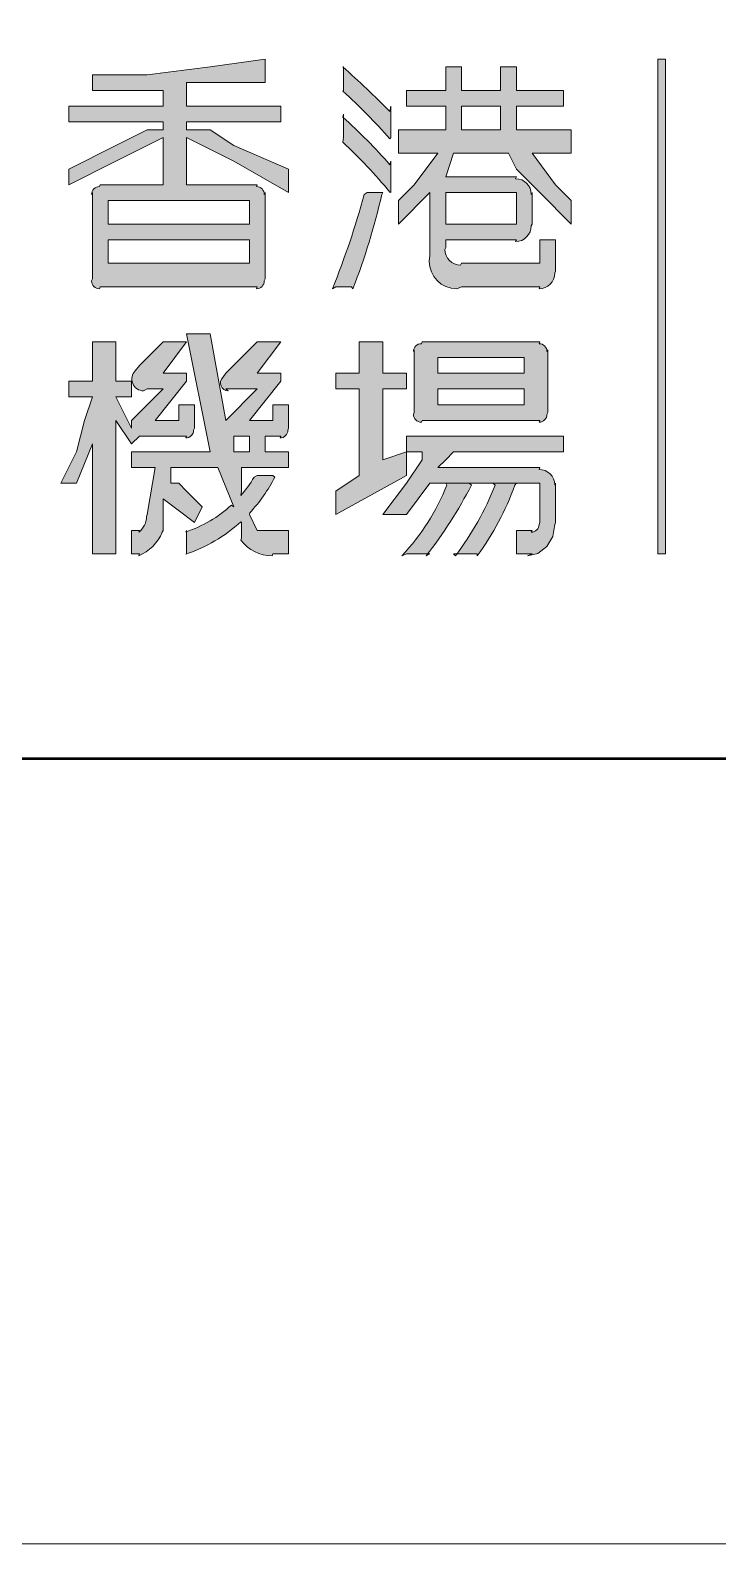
# Model space of a CAD drawing. Header units: inches. Extents: x 241.812 to 242.232, y 83.676 to 83.973.
# Drawn here: x 241.99381 to 242.00256, y 83.6761 to 83.69537 of the extents above; entities that cross this region are included whole.
import ezdxf

# ---------------------------------------------------------------- set-up
doc = ezdxf.new("R2010")
doc.units = ezdxf.units.IN
doc.header["$MEASUREMENT"] = 0
doc.linetypes.add('DGN2', pattern=[0.00224624150771958, 0.00112312075385979, -0.00112312075385979])
doc.layers.get('0').update_dxf_attribs({"lineweight": 0})
doc.layers.add('Level 63', color=7, linetype='Continuous', lineweight=0)

# ---------------------------------------------------------------- blocks, each defined once
blk = doc.blocks.new('AnonymusCell_8')
at = {"layer": 'Level 63', "linetype": 'Continuous', "lineweight": 0}
h = blk.add_hatch(color=7, dxfattribs=at)
edge = h.paths.add_edge_path()
edge.add_line((0.0001000000000033197, 0.001200000000011414), (-0.0004000000000132786, 0.001200000000011414))
edge.add_line((-0.0004000000000132786, 0.001200000000011414), (-0.0004000000000132786, 0.001500000000007162))
edge.add_line((-0.0004000000000132786, 0.001500000000007162), (-0.0006000000000199179, 0.001500000000007162))
edge.add_line((-0.0006000000000199179, 0.001500000000007162), (-0.0006000000000199179, 0.001200000000011414))
edge.add_line((-0.0006000000000199179, 0.001200000000011414), (-0.001100000000008095, 0.001200000000011414))
edge.add_line((-0.001100000000008095, 0.001200000000011414), (-0.001100000000008095, 0.001000000000004775))
edge.add_line((-0.001100000000008095, 0.001000000000004775), (-0.0006000000000199179, 0.001000000000004775))
edge.add_line((-0.0006000000000199179, 0.001000000000004775), (-0.0006000000000199179, 0.0007000000000090267))
edge.add_line((-0.0006000000000199179, 0.0007000000000090267), (-0.001200000000011414, 0.0007000000000090267))
edge.add_line((-0.001200000000011414, 0.0007000000000090267), (-0.001200000000011414, 0.0004000000000132786))
edge.add_line((-0.001200000000011414, 0.0004000000000132786), (-0.0006999999999948159, 0.0004000000000132786))
edge.add_line((-0.0006999999999948159, 0.0004000000000132786), (-0.001000000000004775, 0))
edge.add_line((-0.001000000000004775, 0), (-0.001200000000011414, -0.0001999999999924285))
edge.add_line((-0.001200000000011414, -0.0001999999999924285), (-0.001200000000011414, -0.0004999999999881766))
edge.add_line((-0.001200000000011414, -0.0004999999999881766), (-0.0007999999999981355, -9.99999999891088e-05))
edge.add_line((-0.0007999999999981355, -9.99999999891088e-05), (-0.0007999999999981355, -0.0008999999999872443))
edge.add_line((-0.0007999999999981355, -0.0008999999999872443), (-0.0008100617781394703, -0.0009736400894695407))
edge.add_arc((-0.0004600617781420624, -0.0009736400894695407), 0.0003499999999974079, 180, 270)
edge.add_line((-0.0004600617781420624, -0.001323640089466949), (-0.0004000000000132786, -0.001299999999986312))
edge.add_line((-0.0004000000000132786, -0.001299999999986312), (0.0005999999999914962, -0.001299999999986312))
edge.add_line((0.0005999999999914962, -0.001299999999986312), (0.0005899382218785831, -0.00132364008948116))
edge.add_arc((0.0005899382218785831, -0.00112364008947452), 0.0002000000000066393, 270, 360)
edge.add_line((0.0007899382218852224, -0.00112364008947452), (0.0007999999999981355, -0.001099999999993884))
edge.add_line((0.0007999999999981355, -0.001099999999993884), (0.0007999999999981355, -0.0006999999999948159))
edge.add_line((0.0007999999999981355, -0.0006999999999948159), (0.0005999999999914962, -0.0006999999999948159))
edge.add_line((0.0005999999999914962, -0.0006999999999948159), (0.0005999999999914962, -0.000999999999990564))
edge.add_line((0.0005999999999914962, -0.000999999999990564), (-0.0004000000000132786, -0.000999999999990564))
edge.add_line((-0.0004000000000132786, -0.000999999999990564), (-0.0004100617781261917, -0.001023640089485411))
edge.add_arc((-0.0004100617781261917, -0.0008236400894787721), 0.0002000000000066393, 180, 270, ccw=False)
edge.add_line((-0.000610061778132831, -0.0008236400894787721), (-0.0006000000000199179, -0.0007999999999981355))
edge.add_line((-0.0006000000000199179, -0.0007999999999981355), (-0.0006000000000199179, -0.0006999999999948159))
edge.add_line((-0.0006000000000199179, -0.0006999999999948159), (0.0002999999999815373, -0.0006999999999948159))
edge.add_line((0.0002999999999815373, -0.0006999999999948159), (0.0002899407479901583, -0.000723641370981909))
edge.add_arc((0.0002899407479901583, -0.0005236413709752696), 0.0002000000000066393, 270, 360)
edge.add_line((0.0004899407479967977, -0.0005236413709752696), (0.0004999999999881766, -0.0004999999999881766))
edge.add_line((0.0004999999999881766, -0.0004999999999881766), (0.0004999999999881766, -9.99999999891088e-05))
edge.add_line((0.0004999999999881766, -9.99999999891088e-05), (0.0004899382218752635, -0.0001236400894697454))
edge.add_arc((0.0002899382218686242, -0.0001236400894697454), 0.0002000000000066393, 0, 90)
edge.add_line((0.0002899382218686242, 7.635991053689395e-05), (0.0002999999999815373, 0.0001000000000033197))
edge.add_line((0.0002999999999815373, 0.0001000000000033197), (-0.0006000000000199179, 0.0001000000000033197))
edge.add_line((-0.0006000000000199179, 0.0001000000000033197), (-0.0005000000000165983, 0.0004000000000132786))
edge.add_line((-0.0005000000000165983, 0.0004000000000132786), (0.0002000000000066393, 0.0004000000000132786))
edge.add_line((0.0002000000000066393, 0.0004000000000132786), (0.0002999999999815373, 0.0002000000000066393))
edge.add_line((0.0002999999999815373, 0.0002000000000066393), (0.0005999999999914962, -9.99999999891088e-05))
edge.add_line((0.0005999999999914962, -9.99999999891088e-05), (0.001000000000004775, -0.0004999999999881766))
edge.add_line((0.001000000000004775, -0.0004999999999881766), (0.001000000000004775, -0.0001999999999924285))
edge.add_line((0.001000000000004775, -0.0001999999999924285), (0.0007999999999981355, 0))
edge.add_line((0.0007999999999981355, 0), (0.0004999999999881766, 0.0004000000000132786))
edge.add_line((0.0004999999999881766, 0.0004000000000132786), (0.001000000000004775, 0.0004000000000132786))
edge.add_line((0.001000000000004775, 0.0004000000000132786), (0.001000000000004775, 0.0007000000000090267))
edge.add_line((0.001000000000004775, 0.0007000000000090267), (0.0002999999999815373, 0.0007000000000090267))
edge.add_line((0.0002999999999815373, 0.0007000000000090267), (0.0002999999999815373, 0.001000000000004775))
edge.add_line((0.0002999999999815373, 0.001000000000004775), (0.0009000000000014552, 0.001000000000004775))
edge.add_line((0.0009000000000014552, 0.001000000000004775), (0.0009000000000014552, 0.001200000000011414))
edge.add_line((0.0009000000000014552, 0.001200000000011414), (0.0002999999999815373, 0.001200000000011414))
edge.add_line((0.0002999999999815373, 0.001200000000011414), (0.0002999999999815373, 0.001500000000007162))
edge.add_line((0.0002999999999815373, 0.001500000000007162), (0.0001000000000033197, 0.001500000000007162))
edge.add_line((0.0001000000000033197, 0.001500000000007162), (0.0001000000000033197, 0.001200000000011414))
h.paths.add_polyline_path([(-0.0004000000000132786, 0.0007000000000090267), (0.0001000000000033197, 0.0007000000000090267), (0.0001000000000033197, 0.001000000000004775), (-0.0004000000000132786, 0.001000000000004775)])
h.paths.add_polyline_path([(-0.0006000000000199179, -9.99999999891088e-05), (0.0002999999999815373, -9.99999999891088e-05), (0.0002999999999815373, -0.0004999999999881766), (-0.0006000000000199179, -0.0004999999999881766)])
at = {"layer": 'Level 63', "color": 7, "linetype": 'Continuous', "lineweight": 0}
blk.add_lwpolyline([(0.0001000000000033197, 0.001200000000011414), (-0.0004000000000132786, 0.001200000000011414), (-0.0004000000000132786, 0.001500000000007162), (-0.0006000000000199179, 0.001500000000007162), (-0.0006000000000199179, 0.001200000000011414), (-0.001100000000008095, 0.001200000000011414), (-0.001100000000008095, 0.001000000000004775), (-0.0006000000000199179, 0.001000000000004775), (-0.0006000000000199179, 0.0007000000000090267), (-0.001200000000011414, 0.0007000000000090267), (-0.001200000000011414, 0.0004000000000132786), (-0.0006999999999948159, 0.0004000000000132786), (-0.001000000000004775, 0), (-0.001200000000011414, -0.0001999999999924285), (-0.001200000000011414, -0.0004999999999881766), (-0.0007999999999981355, -9.99999999891088e-05), (-0.0007999999999981355, -0.0008999999999872443), (-0.0008100617781394703, -0.0009736400894695407, 0.414213562373095), (-0.0004600617781420624, -0.001323640089466949), (-0.0004000000000132786, -0.001299999999986312), (0.0005999999999914962, -0.001299999999986312), (0.0005899382218785831, -0.00132364008948116, 0.414213562373095), (0.0007899382218852224, -0.00112364008947452), (0.0007999999999981355, -0.001099999999993884), (0.0007999999999981355, -0.0006999999999948159), (0.0005999999999914962, -0.0006999999999948159), (0.0005999999999914962, -0.000999999999990564), (-0.0004000000000132786, -0.000999999999990564), (-0.0004100617781261917, -0.001023640089485411, -0.414213562373095), (-0.000610061778132831, -0.0008236400894787721), (-0.0006000000000199179, -0.0007999999999981355), (-0.0006000000000199179, -0.0006999999999948159), (0.0002999999999815373, -0.0006999999999948159), (0.0002899407479901583, -0.000723641370981909, 0.414213562373095), (0.0004899407479967977, -0.0005236413709752696), (0.0004999999999881766, -0.0004999999999881766), (0.0004999999999881766, -9.99999999891088e-05), (0.0004899382218752635, -0.0001236400894697454, 0.414213562373095), (0.0002899382218686242, 7.635991053689395e-05), (0.0002999999999815373, 0.0001000000000033197), (-0.0006000000000199179, 0.0001000000000033197), (-0.0005000000000165983, 0.0004000000000132786), (0.0002000000000066393, 0.0004000000000132786), (0.0002999999999815373, 0.0002000000000066393), (0.0005999999999914962, -9.99999999891088e-05), (0.001000000000004775, -0.0004999999999881766), (0.001000000000004775, -0.0001999999999924285), (0.0007999999999981355, 0), (0.0004999999999881766, 0.0004000000000132786), (0.001000000000004775, 0.0004000000000132786), (0.001000000000004775, 0.0007000000000090267), (0.0002999999999815373, 0.0007000000000090267), (0.0002999999999815373, 0.001000000000004775), (0.0009000000000014552, 0.001000000000004775), (0.0009000000000014552, 0.001200000000011414), (0.0002999999999815373, 0.001200000000011414), (0.0002999999999815373, 0.001500000000007162), (0.0001000000000033197, 0.001500000000007162)], format="xyb", close=True, dxfattribs=at)
for points in [[(-0.0004000000000132786, 0.0007000000000090267), (0.0001000000000033197, 0.0007000000000090267), (0.0001000000000033197, 0.001000000000004775), (-0.0004000000000132786, 0.001000000000004775)], [(-0.0006000000000199179, -9.99999999891088e-05), (0.0002999999999815373, -9.99999999891088e-05), (0.0002999999999815373, -0.0004999999999881766), (-0.0006000000000199179, -0.0004999999999881766)]]:
    blk.add_lwpolyline(points, close=True, dxfattribs=at)
blk = doc.blocks.new('AnonymusCell_10')
at = {"layer": 'Level 63', "linetype": 'Continuous', "lineweight": 0}
h = blk.add_hatch(color=7, dxfattribs=at)
edge = h.paths.add_edge_path()
edge.add_line((-0.0002999999999815373, 0.0006000000000057071), (-0.0009000000000014552, 0.000300000000009959))
edge.add_line((-0.0009000000000014552, 0.000300000000009959), (-0.001499999999992951, 0))
edge.add_line((-0.001499999999992951, 0), (-0.001499999999992951, 0.0002000000000066393))
edge.add_line((-0.001499999999992951, 0.0002000000000066393), (-0.0009000000000014552, 0.0005000000000023874))
edge.add_line((-0.0009000000000014552, 0.0005000000000023874), (-0.0004999999999881766, 0.0007000000000090267))
edge.add_line((-0.0004999999999881766, 0.0007000000000090267), (-0.0002999999999815373, 0.0007000000000090267))
edge.add_line((-0.0002999999999815373, 0.0007000000000090267), (-0.0002999999999815373, 0.0008000000000123464))
edge.add_line((-0.0002999999999815373, 0.0008000000000123464), (-0.001499999999992951, 0.0008000000000123464))
edge.add_line((-0.001499999999992951, 0.0008000000000123464), (-0.001499999999992951, 0.001000000000004775))
edge.add_line((-0.001499999999992951, 0.001000000000004775), (-0.0002999999999815373, 0.001000000000004775))
edge.add_line((-0.0002999999999815373, 0.001000000000004775), (-0.0002999999999815373, 0.001200000000011414))
edge.add_line((-0.0002999999999815373, 0.001200000000011414), (-0.0005999999999914962, 0.001200000000011414))
edge.add_line((-0.0005999999999914962, 0.001200000000011414), (-0.001199999999982992, 0.001200000000011414))
edge.add_line((-0.001199999999982992, 0.001200000000011414), (-0.001199999999982992, 0.001400000000003843))
edge.add_line((-0.001199999999982992, 0.001400000000003843), (-0.0009000000000014552, 0.001400000000003843))
edge.add_line((-0.0009000000000014552, 0.001400000000003843), (-0.0004999999999881766, 0.001400000000003843))
edge.add_line((-0.0004999999999881766, 0.001400000000003843), (0.000300000000009959, 0.001500000000007162))
edge.add_line((0.000300000000009959, 0.001500000000007162), (0.001000000000004775, 0.001600000000010482))
edge.add_line((0.001000000000004775, 0.001600000000010482), (0.001000000000004775, 0.001300000000000523))
edge.add_line((0.001000000000004775, 0.001300000000000523), (0.0006000000000199179, 0.001300000000000523))
edge.add_line((0.0006000000000199179, 0.001300000000000523), (0.0001000000000033197, 0.001300000000000523))
edge.add_line((0.0001000000000033197, 0.001300000000000523), (0, 0.001300000000000523))
edge.add_line((0, 0.001300000000000523), (0, 0.001000000000004775))
edge.add_line((0, 0.001000000000004775), (0.001200000000011414, 0.001000000000004775))
edge.add_line((0.001200000000011414, 0.001000000000004775), (0.001200000000011414, 0.0008000000000123464))
edge.add_line((0.001200000000011414, 0.0008000000000123464), (0, 0.0008000000000123464))
edge.add_line((0, 0.0008000000000123464), (0, 0.0007000000000090267))
edge.add_line((0, 0.0007000000000090267), (0.000300000000009959, 0.0007000000000090267))
edge.add_line((0.000300000000009959, 0.0007000000000090267), (0.0006000000000199179, 0.0005000000000023874))
edge.add_line((0.0006000000000199179, 0.0005000000000023874), (0.001300000000014734, 0.0002000000000066393))
edge.add_line((0.001300000000014734, 0.0002000000000066393), (0.001300000000014734, -9.99999999891088e-05))
edge.add_line((0.001300000000014734, -9.99999999891088e-05), (0.0006000000000199179, 0.000300000000009959))
edge.add_line((0.0006000000000199179, 0.000300000000009959), (0, 0.0006000000000057071))
edge.add_line((0, 0.0006000000000057071), (0, 0))
edge.add_line((0, 0), (0.0009000000000014552, 0))
edge.add_line((0.0009000000000014552, 0), (0.0008899382218885421, -2.364008946642571e-05))
edge.add_arc((0.0008899382218885421, -0.0001236400894697454), 0.0001000000000033197, 0, 90, ccw=False)
edge.add_line((0.0009899382218918618, -0.0001236400894697454), (0.001000000000004775, -9.99999999891088e-05))
edge.add_line((0.001000000000004775, -9.99999999891088e-05), (0.001000000000004775, -0.001199999999997203))
edge.add_line((0.001000000000004775, -0.001199999999997203), (0.0009899382218918618, -0.00122364008947784))
edge.add_arc((0.0008899382218885421, -0.00122364008947784), 0.0001000000000033197, 270, 360, ccw=False)
edge.add_line((0.0008899382218885421, -0.00132364008948116), (0.0009000000000014552, -0.001299999999986312))
edge.add_line((0.0009000000000014552, -0.001299999999986312), (-0.001099999999979673, -0.001299999999986312))
edge.add_line((-0.001099999999979673, -0.001299999999986312), (-0.001110061778121008, -0.00132364008948116))
edge.add_arc((-0.001110061778121008, -0.00122364008947784), 0.0001000000000033197, 180, 270, ccw=False)
edge.add_line((-0.001210061778124327, -0.00122364008947784), (-0.001199999999982992, -0.001199999999997203))
edge.add_line((-0.001199999999982992, -0.001199999999997203), (-0.001199999999982992, -9.99999999891088e-05))
edge.add_line((-0.001199999999982992, -9.99999999891088e-05), (-0.001210061778124327, -0.0001236400894697454))
edge.add_arc((-0.001110061778121008, -0.0001236400894697454), 0.0001000000000033197, 90, 180, ccw=False)
edge.add_line((-0.001110061778121008, -2.364008946642571e-05), (-0.001099999999979673, 0))
edge.add_line((-0.001099999999979673, 0), (-0.0002999999999815373, 0))
edge.add_line((-0.0002999999999815373, 0), (-0.0002999999999815373, 0.0006000000000057071))
h.paths.add_polyline_path([(-0.001000000000004775, -0.0001999999999924285), (0.0007999999999981355, -0.0001999999999924285), (0.0007999999999981355, -0.0004999999999881766), (-0.001000000000004775, -0.0004999999999881766)])
h.paths.add_polyline_path([(-0.001000000000004775, -0.0006999999999948159), (0.0007999999999981355, -0.0006999999999948159), (0.0007999999999981355, -0.000999999999990564), (-0.001000000000004775, -0.000999999999990564)])
at = {"layer": 'Level 63', "color": 7, "linetype": 'Continuous', "lineweight": 0}
blk.add_lwpolyline([(-0.0002999999999815373, 0.0006000000000057071), (-0.0009000000000014552, 0.000300000000009959), (-0.001499999999992951, 0), (-0.001499999999992951, 0.0002000000000066393), (-0.0009000000000014552, 0.0005000000000023874), (-0.0004999999999881766, 0.0007000000000090267), (-0.0002999999999815373, 0.0007000000000090267), (-0.0002999999999815373, 0.0008000000000123464), (-0.001499999999992951, 0.0008000000000123464), (-0.001499999999992951, 0.001000000000004775), (-0.0002999999999815373, 0.001000000000004775), (-0.0002999999999815373, 0.001200000000011414), (-0.0005999999999914962, 0.001200000000011414), (-0.001199999999982992, 0.001200000000011414), (-0.001199999999982992, 0.001400000000003843), (-0.0009000000000014552, 0.001400000000003843), (-0.0004999999999881766, 0.001400000000003843), (0.000300000000009959, 0.001500000000007162), (0.001000000000004775, 0.001600000000010482), (0.001000000000004775, 0.001300000000000523), (0.0006000000000199179, 0.001300000000000523), (0.0001000000000033197, 0.001300000000000523), (0, 0.001300000000000523), (0, 0.001000000000004775), (0.001200000000011414, 0.001000000000004775), (0.001200000000011414, 0.0008000000000123464), (0, 0.0008000000000123464), (0, 0.0007000000000090267), (0.000300000000009959, 0.0007000000000090267), (0.0006000000000199179, 0.0005000000000023874), (0.001300000000014734, 0.0002000000000066393), (0.001300000000014734, -9.99999999891088e-05), (0.0006000000000199179, 0.000300000000009959), (0, 0.0006000000000057071), (0, 0), (0.0009000000000014552, 0), (0.0008899382218885421, -2.364008946642571e-05, -0.414213562373095), (0.0009899382218918618, -0.0001236400894697454), (0.001000000000004775, -9.99999999891088e-05), (0.001000000000004775, -0.001199999999997203), (0.0009899382218918618, -0.00122364008947784, -0.414213562373095), (0.0008899382218885421, -0.00132364008948116), (0.0009000000000014552, -0.001299999999986312), (-0.001099999999979673, -0.001299999999986312), (-0.001110061778121008, -0.00132364008948116, -0.414213562373095), (-0.001210061778124327, -0.00122364008947784), (-0.001199999999982992, -0.001199999999997203), (-0.001199999999982992, -9.99999999891088e-05), (-0.001210061778124327, -0.0001236400894697454, -0.414213562373095), (-0.001110061778121008, -2.364008946642571e-05), (-0.001099999999979673, 0), (-0.0002999999999815373, 0)], format="xyb", close=True, dxfattribs=at)
for points in [[(-0.001000000000004775, -0.0001999999999924285), (0.0007999999999981355, -0.0001999999999924285), (0.0007999999999981355, -0.0004999999999881766), (-0.001000000000004775, -0.0004999999999881766)], [(-0.001000000000004775, -0.0006999999999948159), (0.0007999999999981355, -0.0006999999999948159), (0.0007999999999981355, -0.000999999999990564), (-0.001000000000004775, -0.000999999999990564)]]:
    blk.add_lwpolyline(points, close=True, dxfattribs=at)
blk = doc.blocks.new('AnonymusCell_16')
at = {"layer": 'Level 63', "linetype": 'Continuous', "lineweight": 0}
h = blk.add_hatch(color=7, dxfattribs=at)
edge = h.paths.add_edge_path()
edge.add_line((0.0009000000000014552, 0.000300000000009959), (0.0009000000000014552, 0.0006000000000057071))
edge.add_line((0.0009000000000014552, 0.0006000000000057071), (0.0006999999999948159, 0.0006000000000057071))
edge.add_line((0.0006999999999948159, 0.0006000000000057071), (0.0006999999999948159, 0.0004000000000132786))
edge.add_line((0.0006999999999948159, 0.0004000000000132786), (0.0003999999999848569, 0.0004000000000132786))
edge.add_line((0.0003999999999848569, 0.0004000000000132786), (0.0007999999999981355, 0.0009000000000014552))
edge.add_line((0.0007999999999981355, 0.0009000000000014552), (0.0007999999999981355, 0.001000000000004775))
edge.add_line((0.0007999999999981355, 0.001000000000004775), (0.0004999999999881766, 0.001000000000004775))
edge.add_line((0.0004999999999881766, 0.001000000000004775), (0.0007999999999981355, 0.001400000000003843))
edge.add_line((0.0007999999999981355, 0.001400000000003843), (0.0004999999999881766, 0.001400000000003843))
edge.add_line((0.0004999999999881766, 0.001400000000003843), (0.0001000000000033197, 0.001000000000004775))
edge.add_line((0.0001000000000033197, 0.001000000000004775), (6.064890015977653e-05, 0.0009470705886371888))
edge.add_arc((0.0001313595782903576, 0.0008763599105208186), 0.0001000000000029876, 135.0000000032938, 270.0000000032938)
edge.add_line((0.0001313595782903576, 0.000776359910517499), (0.0001000000000033197, 0.0008000000000123464))
edge.add_line((0.0001000000000033197, 0.0008000000000123464), (0.0004999999999881766, 0.0008000000000123464))
edge.add_line((0.0004999999999881766, 0.0008000000000123464), (0.0001000000000033197, 0.0004000000000132786))
edge.add_line((0.0001000000000033197, 0.0004000000000132786), (-0.0001000000000033197, 0.001500000000007162))
edge.add_line((-0.0001000000000033197, 0.001500000000007162), (-0.0004000000000132786, 0.001500000000007162))
edge.add_line((-0.0004000000000132786, 0.001500000000007162), (-0.0001000000000033197, 0))
edge.add_line((-0.0001000000000033197, 0), (-0.001100000000008095, 0))
edge.add_line((-0.001100000000008095, 0), (-0.001100000000008095, -0.0001999999999924285))
edge.add_line((-0.001100000000008095, -0.0001999999999924285), (-0.0007999999999981355, -0.0001999999999924285))
edge.add_line((-0.0007999999999981355, -0.0001999999999924285), (-0.0009000000000014552, -0.0007999999999981355))
edge.add_line((-0.0009000000000014552, -0.0007999999999981355), (-0.0009100617778585729, -0.0008236400894787721))
edge.add_arc((-0.001160061779245325, -0.0008236400894645612), 0.0002500000013857643, 306.86989721745005, 359.9999999952278, ccw=False)
edge.add_line((-0.001010061779908256, -0.001023640091688094), (-0.001000000000004775, -0.000999999999990564))
edge.add_line((-0.001000000000004775, -0.000999999999990564), (-0.001100000000008095, -0.000999999999990564))
edge.add_line((-0.001100000000008095, -0.000999999999990564), (-0.001100000000008095, -0.000999999999990564))
edge.add_line((-0.001100000000008095, -0.000999999999990564), (-0.001100000000008095, -0.001300000000000523))
edge.add_line((-0.001100000000008095, -0.001300000000000523), (-0.001100000000008095, -0.001300000000000523))
edge.add_line((-0.001100000000008095, -0.001300000000000523), (-0.001000000000004775, -0.001300000000000523))
edge.add_line((-0.001000000000004775, -0.001300000000000523), (-0.001010061765413184, -0.001323640084393674))
edge.add_arc((-0.00122006177195999, -0.0008136400953020484), 0.0005515432817258974, 292.3801361118278, 337.6198666673833)
edge.add_line((-0.0007100617726791825, -0.001023640077107757), (-0.0006999999999948159, -0.000999999999990564))
edge.add_line((-0.0006999999999948159, -0.000999999999990564), (-0.0006999999999948159, -0.0005999999999914962))
edge.add_line((-0.0006999999999948159, -0.0005999999999914962), (-0.000300000000009959, -0.0008999999999872443))
edge.add_line((-0.000300000000009959, -0.0008999999999872443), (-0.0002000000000066393, -0.0006999999999948159))
edge.add_line((-0.0002000000000066393, -0.0006999999999948159), (-0.0004000000000132786, -0.0004999999999881766))
edge.add_line((-0.0004000000000132786, -0.0004999999999881766), (-0.0005000000000165983, -0.0003999999999990678))
edge.add_line((-0.0005000000000165983, -0.0003999999999990678), (-0.0005999999999914962, -0.0003999999999990678))
edge.add_line((-0.0005999999999914962, -0.0003999999999990678), (-0.0005999999999914962, -0.0001999999999924285))
edge.add_line((-0.0005999999999914962, -0.0001999999999924285), (0, -0.0001999999999924285))
edge.add_line((0, -0.0001999999999924285), (0.0002000000000066393, -0.0006999999999948159))
edge.add_line((0.0002000000000066393, -0.0006999999999948159), (0.0001717524831974515, -0.0006781800082933387))
edge.add_arc((-0.0008961933929185761, 0.0004810088118745171), 0.001576143113784912, 287.9647083325376, 312.65397499920425, ccw=False)
edge.add_line((-0.0004100617960034469, -0.001018292087081818), (-0.0004000000000132786, -0.000999999999990564))
edge.add_line((-0.0004000000000132786, -0.000999999999990564), (-0.0004000000000132786, -0.001300000000000523))
edge.add_line((-0.0004000000000132786, -0.001300000000000523), (-0.0004100617507560855, -0.001304130323234176))
edge.add_arc((-0.00104796261044271, 0.0005761574849572071), 0.001985547719996593, 288.7398666668927, 312.3625472224482)
edge.add_line((0.0002899382295709074, -0.0008909556976988142), (0.0002999999999815373, -0.0008999999999872443))
edge.add_line((0.0002999999999815373, -0.0008999999999872443), (0.0002999999999815373, -0.001099999999993884))
edge.add_line((0.0002999999999815373, -0.001099999999993884), (0.000289938220902286, -0.001123640086959199))
edge.add_arc((0.0006899382207450344, -0.0008236400916956654), 0.0004999999970303435, 216.8698972223354, 270.0000000001132)
edge.add_line((0.0006899382207450344, -0.001323640088727984), (0.0006999999999948159, -0.001300000000000523))
edge.add_line((0.0006999999999948159, -0.001300000000000523), (0.0009000000000014552, -0.001300000000000523))
edge.add_line((0.0009000000000014552, -0.001300000000000523), (0.0009000000000014552, -0.000999999999990564))
edge.add_line((0.0009000000000014552, -0.000999999999990564), (0.0006999999999948159, -0.000999999999990564))
edge.add_line((0.0006999999999948159, -0.000999999999990564), (0.0005999999999914962, -0.000999999999990564))
edge.add_line((0.0005999999999914962, -0.000999999999990564), (0.0004999999999881766, -0.000999999999990564))
edge.add_line((0.0004999999999881766, -0.000999999999990564), (0.0003999999999848569, -0.0007999999999981355))
edge.add_line((0.0003999999999848569, -0.0007999999999981355), (0.0004070298599856415, -0.0007749149259410615))
edge.add_arc((-0.001047962610414288, 0.0005761574848861528), 0.001985547719966063, 317.1209277797097, 333.0525277797096)
edge.add_line((0.0007219990246483121, -0.0003236400249022608), (0.0006999999999948159, -0.0002999999999957481))
edge.add_line((0.0006999999999948159, -0.0002999999999957481), (0.0004999999999881766, -0.0002999999999957481))
edge.add_line((0.0004999999999881766, -0.0002999999999957481), (0.0004590804847453001, -0.0003236400752939517))
edge.add_arc((-0.0008961933929185761, 0.0004810088118745171), 0.001576143113783419, 318.81203611051023, 329.30168333273247, ccw=False)
edge.add_line((0.000289938250347177, -0.0005569308973321085), (0.0002999999999815373, -0.0004999999999881766))
edge.add_line((0.0002999999999815373, -0.0004999999999881766), (0.0002999999999815373, -0.0001999999999924285))
edge.add_line((0.0002999999999815373, -0.0001999999999924285), (0.0009000000000014552, -0.0001999999999924285))
edge.add_line((0.0009000000000014552, -0.0001999999999924285), (0.0009000000000014552, 0))
edge.add_line((0.0009000000000014552, 0), (0.0005999999999914962, 0))
edge.add_line((0.0005999999999914962, 0), (0.0005999999999914962, 0.0002000000000066393))
edge.add_line((0.0005999999999914962, 0.0002000000000066393), (0.0007999999999981355, 0.0002000000000066393))
edge.add_line((0.0007999999999981355, 0.0002000000000066393), (0.0007899407479783349, 0.0001763586290195462))
edge.add_arc((0.0007899407479783349, 0.0002763586290228659), 0.0001000000000033197, 270, 360)
edge.add_line((0.0008899407479816546, 0.0002763586290228659), (0.0009000000000014552, 0.000300000000009959))
h.paths.add_polyline_path([(0.0002000000000066393, 0.0002000000000066393), (0.0003999999999848569, 0.0002000000000066393), (0.0003999999999848569, 0), (0.0002000000000066393, 0)])
at = {"layer": 'Level 63', "color": 7, "linetype": 'Continuous', "lineweight": 0}
blk.add_lwpolyline([(0.0009000000000014552, 0.000300000000009959), (0.0009000000000014552, 0.0006000000000057071), (0.0006999999999948159, 0.0006000000000057071), (0.0006999999999948159, 0.0004000000000132786), (0.0003999999999848569, 0.0004000000000132786), (0.0007999999999981355, 0.0009000000000014552), (0.0007999999999981355, 0.001000000000004775), (0.0004999999999881766, 0.001000000000004775), (0.0007999999999981355, 0.001400000000003843), (0.0004999999999881766, 0.001400000000003843), (0.0001000000000033197, 0.001000000000004775), (6.064890015977653e-05, 0.0009470705886371888, 0.6681786379192989), (0.0001313595782903576, 0.000776359910517499), (0.0001000000000033197, 0.0008000000000123464), (0.0004999999999881766, 0.0008000000000123464), (0.0001000000000033197, 0.0004000000000132786), (-0.0001000000000033197, 0.001500000000007162), (-0.0004000000000132786, 0.001500000000007162), (-0.0001000000000033197, 0), (-0.001100000000008095, 0), (-0.001100000000008095, -0.0001999999999924285), (-0.0007999999999981355, -0.0001999999999924285), (-0.0009000000000014552, -0.0007999999999981355), (-0.0009100617778585729, -0.0008236400894787721, -0.2360679794511963), (-0.001010061779908256, -0.001023640091688094), (-0.001000000000004775, -0.000999999999990564), (-0.001100000000008095, -0.000999999999990564), (-0.001100000000008095, -0.000999999999990564), (-0.001100000000008095, -0.001300000000000523), (-0.001100000000008095, -0.001300000000000523), (-0.001000000000004775, -0.001300000000000523), (-0.001010061765413184, -0.001323640084393674, 0.2000000029926013), (-0.0007100617726791825, -0.001023640077107757), (-0.0006999999999948159, -0.000999999999990564), (-0.0006999999999948159, -0.0005999999999914962), (-0.000300000000009959, -0.0008999999999872443), (-0.0002000000000066393, -0.0006999999999948159), (-0.0004000000000132786, -0.0004999999999881766), (-0.0005000000000165983, -0.0003999999999990678), (-0.0005999999999914962, -0.0003999999999990678), (-0.0005999999999914962, -0.0001999999999924285), (0, -0.0001999999999924285), (0.0002000000000066393, -0.0006999999999948159), (0.0001717524831974515, -0.0006781800082933387, -0.1081459225812949), (-0.0004100617960034469, -0.001018292087081818), (-0.0004000000000132786, -0.000999999999990564), (-0.0004000000000132786, -0.001300000000000523), (-0.0004100617507560855, -0.001304130323234176, 0.1034399678393814), (0.0002899382295709074, -0.0008909556976988142), (0.0002999999999815373, -0.0008999999999872443), (0.0002999999999815373, -0.001099999999993884), (0.000289938220902286, -0.001123640086959199, 0.2360679794511963), (0.0006899382207450344, -0.001323640088727984), (0.0006999999999948159, -0.001300000000000523), (0.0009000000000014552, -0.001300000000000523), (0.0009000000000014552, -0.000999999999990564), (0.0006999999999948159, -0.000999999999990564), (0.0005999999999914962, -0.000999999999990564), (0.0004999999999881766, -0.000999999999990564), (0.0003999999999848569, -0.0007999999999981355), (0.0004070298599856415, -0.0007749149259410615, 0.06962690753649534), (0.0007219990246483121, -0.0003236400249022608), (0.0006999999999948159, -0.0002999999999957481), (0.0004999999999881766, -0.0002999999999957481), (0.0004590804847453001, -0.0003236400752939517, -0.04580170765088604), (0.000289938250347177, -0.0005569308973321085), (0.0002999999999815373, -0.0004999999999881766), (0.0002999999999815373, -0.0001999999999924285), (0.0009000000000014552, -0.0001999999999924285), (0.0009000000000014552, 0), (0.0005999999999914962, 0), (0.0005999999999914962, 0.0002000000000066393), (0.0007999999999981355, 0.0002000000000066393), (0.0007899407479783349, 0.0001763586290195462, 0.414213562373095), (0.0008899407479816546, 0.0002763586290228659)], format="xyb", close=True, dxfattribs=at)
blk.add_lwpolyline([(0.0002000000000066393, 0.0002000000000066393), (0.0003999999999848569, 0.0002000000000066393), (0.0003999999999848569, 0), (0.0002000000000066393, 0)], close=True, dxfattribs=at)
blk = doc.blocks.new('AnonymusCell_18')
at = {"layer": 'Level 63', "linetype": 'Continuous', "lineweight": 0}
h = blk.add_hatch(color=7, dxfattribs=at)
edge = h.paths.add_edge_path()
edge.add_arc((0.0006899382218819028, -0.0002236400894872759), 0.0001000000000033197, 270, 360)
edge.add_line((0.0007899382218852224, -0.0002236400894872759), (0.0007999999999981355, -0.0002000000000066393))
edge.add_line((0.0007999999999981355, -0.0002000000000066393), (0.0007999999999981355, 0.0005999999999914962))
edge.add_line((0.0007999999999981355, 0.0005999999999914962), (0.0007899382218852224, 0.0005763599105108597))
edge.add_arc((0.0006899382218819028, 0.0005763599105108597), 0.0001000000000033197, 0, 90)
edge.add_line((0.0006899382218819028, 0.0006763599105141793), (0.0006999999999948159, 0.0006999999999948159))
edge.add_line((0.0006999999999948159, 0.0006999999999948159), (-0.0007999999999981355, 0.0006999999999948159))
edge.add_line((-0.0007999999999981355, 0.0006999999999948159), (-0.0008100617781394703, 0.0006763599105141793))
edge.add_arc((-0.0008100617781394703, 0.0005763599105108597), 0.0001000000000033197, 90, 180)
edge.add_line((-0.00091006177814279, 0.0005763599105108597), (-0.0009000000000014552, 0.0005999999999914962))
edge.add_line((-0.0009000000000014552, 0.0005999999999914962), (-0.0009000000000014552, -0.0002000000000066393))
edge.add_line((-0.0009000000000014552, -0.0002000000000066393), (-0.0009100592520212558, -0.0002236413709795215))
edge.add_arc((-0.0008100592520179362, -0.0002236413709795215), 0.0001000000000033197, 180, 270)
edge.add_line((-0.0008100592520179362, -0.0003236413709828412), (-0.0007999999999981355, -0.0002999999999957481))
edge.add_line((-0.0007999999999981355, -0.0002999999999957481), (0.0006999999999948159, -0.0002999999999957481))
edge.add_line((0.0006999999999948159, -0.0002999999999957481), (0.0006899382218819028, -0.0003236400894905955))
h.paths.add_polyline_path([(-0.0005999999999914962, 0.0002999999999957481), (0.0004999999999881766, 0.0002999999999957481), (0.0004999999999881766, 0.0005000000000023874), (-0.0005999999999914962, 0.0005000000000023874)])
h.paths.add_polyline_path([(0.0004999999999881766, 0.0001000000000033197), (0.0004999999999881766, -0.0001000000000033197), (-0.0005999999999914962, -0.0001000000000033197), (-0.0005999999999914962, 0.0001000000000033197)])
at = {"layer": 'Level 63', "color": 7, "linetype": 'Continuous', "lineweight": 0}
blk.add_lwpolyline([(0.0006899382218819028, -0.0003236400894905955, 0.414213562373095), (0.0007899382218852224, -0.0002236400894872759), (0.0007999999999981355, -0.0002000000000066393), (0.0007999999999981355, 0.0005999999999914962), (0.0007899382218852224, 0.0005763599105108597, 0.414213562373095), (0.0006899382218819028, 0.0006763599105141793), (0.0006999999999948159, 0.0006999999999948159), (-0.0007999999999981355, 0.0006999999999948159), (-0.0008100617781394703, 0.0006763599105141793, 0.414213562373095), (-0.00091006177814279, 0.0005763599105108597), (-0.0009000000000014552, 0.0005999999999914962), (-0.0009000000000014552, -0.0002000000000066393), (-0.0009100592520212558, -0.0002236413709795215, 0.414213562373095), (-0.0008100592520179362, -0.0003236413709828412), (-0.0007999999999981355, -0.0002999999999957481), (0.0006999999999948159, -0.0002999999999957481)], format="xyb", close=True, dxfattribs=at)
for points in [[(-0.0005999999999914962, 0.0002999999999957481), (0.0004999999999881766, 0.0002999999999957481), (0.0004999999999881766, 0.0005000000000023874), (-0.0005999999999914962, 0.0005000000000023874)], [(0.0004999999999881766, 0.0001000000000033197), (0.0004999999999881766, -0.0001000000000033197), (-0.0005999999999914962, -0.0001000000000033197), (-0.0005999999999914962, 0.0001000000000033197)]]:
    blk.add_lwpolyline(points, close=True, dxfattribs=at)

msp = doc.modelspace()

# ---------------------------------------------------------------- hatches: boundary and pattern name
at = {"layer": 'Level 63', "linetype": 'Continuous', "lineweight": 0}
h = msp.add_hatch(color=7, dxfattribs=at)
edge = h.paths.add_edge_path()
edge.add_arc((241.9882524697079, 83.68424398057765), 0.01430137216153034, 44.85891111111118, 48.1723722222223)
edge.add_line((241.9977899383615, 83.69490071259943), (241.9978, 83.6949))
edge.add_line((241.9978, 83.6949), (241.9978, 83.69460000000001))
edge.add_line((241.9978, 83.69460000000001), (241.9977899407991, 83.69459098757781))
edge.add_arc((241.992894758213, 83.68916107741296), 0.007310727525347531, 41.2656388900794, 47.96465000119048, ccw=False)
edge.add_line((241.9983899382826, 83.69398287510181), (241.9984, 83.694))
edge.add_line((241.9984, 83.694), (241.9984, 83.6944))
edge.add_line((241.9984, 83.6944), (241.9983899381817, 83.69433164525513))
msp.add_hatch(color=7, dxfattribs=at).paths.add_polyline_path([(242.0018, 83.69500000000001), (242.0019, 83.69500000000001), (242.0019, 83.6887), (242.0018, 83.6887)])
h = msp.add_hatch(color=7, dxfattribs=at)
edge = h.paths.add_edge_path()
edge.add_arc((241.9928957881056, 83.6888162544306), 0.007320273470781605, 41.36291666682975, 48.04281388905197)
edge.add_line((241.9977899407435, 83.69425993642388), (241.9978, 83.6943))
edge.add_line((241.9978, 83.6943), (241.9978, 83.694))
edge.add_line((241.9978, 83.694), (241.9977899382827, 83.69394234285222))
edge.add_arc((241.9936731232617, 83.689473798395), 0.006075858415312678, 39.07506944404082, 47.34601111070742, ccw=False)
edge.add_line((241.9983899382444, 83.69330364328765), (241.9984, 83.69330000000001))
edge.add_line((241.9984, 83.69330000000001), (241.9984, 83.6937))
edge.add_line((241.9984, 83.6937), (241.9983899383302, 83.6936536831894))
h = msp.add_hatch(color=7, dxfattribs=at)
edge = h.paths.add_edge_path()
edge.add_arc((241.9899250527207, 83.6951880218527), 0.008577215223947483, 338.7288333330355, 347.1219361108133, ccw=False)
edge.add_line((241.9979179358162, 83.69207635978567), (241.9979, 83.69210000000001))
edge.add_line((241.9979, 83.69210000000001), (241.9977, 83.69210000000001))
edge.add_line((241.9977, 83.69210000000001), (241.9976578747712, 83.69207635994432))
edge.add_arc((241.9875070741341, 83.69617170770591), 0.01094580407572674, 338.0283527789456, 344.6617638900568)
edge.add_line((241.9980630008082, 83.69327635990037), (241.9981, 83.69330000000001))
edge.add_line((241.9981, 83.69330000000001), (241.9983, 83.69330000000001))
edge.add_line((241.9983, 83.69330000000001), (241.9982865217823, 83.69327635866868))
h = msp.add_hatch(color=7, dxfattribs=at)
edge = h.paths.add_edge_path()
edge.add_line((241.9959, 83.69030000000001), (241.9959, 83.6906))
edge.add_line((241.9959, 83.6906), (241.9957, 83.6906))
edge.add_line((241.9957, 83.6906), (241.9957, 83.69040000000001))
edge.add_line((241.9957, 83.69040000000001), (241.9954, 83.69040000000001))
edge.add_line((241.9954, 83.69040000000001), (241.9958, 83.6909))
edge.add_line((241.9958, 83.6909), (241.9958, 83.691))
edge.add_line((241.9958, 83.691), (241.9955, 83.691))
edge.add_line((241.9955, 83.691), (241.9958, 83.6914))
edge.add_line((241.9958, 83.6914), (241.9955, 83.6914))
edge.add_line((241.9955, 83.6914), (241.9952, 83.6911))
edge.add_line((241.9952, 83.6911), (241.9951460042392, 83.6910324259277))
edge.add_arc((241.9952520702563, 83.69092635991052), 0.0001500000000021478, 134.9999999973036, 269.9999999973036)
edge.add_line((241.9952520702563, 83.69077635991052), (241.9953, 83.69080000000001))
edge.add_line((241.9953, 83.69080000000001), (241.9955, 83.69080000000001))
edge.add_line((241.9955, 83.69080000000001), (241.9951, 83.69040000000001))
edge.add_line((241.9951, 83.69040000000001), (241.9951, 83.69030000000001))
edge.add_line((241.9951, 83.69030000000001), (241.9949, 83.6907))
edge.add_line((241.9949, 83.6907), (241.9951, 83.6907))
edge.add_line((241.9951, 83.6907), (241.9951, 83.6909))
edge.add_line((241.9951, 83.6909), (241.9951, 83.6909))
edge.add_line((241.9951, 83.6909), (241.9949, 83.6909))
edge.add_line((241.9949, 83.6909), (241.9949, 83.6914))
edge.add_line((241.9949, 83.6914), (241.9946, 83.6914))
edge.add_line((241.9946, 83.6914), (241.9946, 83.6909))
edge.add_line((241.9946, 83.6909), (241.9943, 83.6909))
edge.add_line((241.9943, 83.6909), (241.9943, 83.6907))
edge.add_line((241.9943, 83.6907), (241.9946, 83.6907))
edge.add_line((241.9946, 83.6907), (241.9945, 83.69040000000001))
edge.add_line((241.9945, 83.69040000000001), (241.9944, 83.69))
edge.add_line((241.9944, 83.69), (241.9942, 83.6896))
edge.add_line((241.9942, 83.6896), (241.9944, 83.6896))
edge.add_line((241.9944, 83.6896), (241.9946, 83.6901))
edge.add_line((241.9946, 83.6901), (241.9946, 83.6887))
edge.add_line((241.9946, 83.6887), (241.9949, 83.6887))
edge.add_line((241.9949, 83.6887), (241.9949, 83.69040000000001))
edge.add_line((241.9949, 83.69040000000001), (241.9951, 83.6901))
edge.add_line((241.9951, 83.6901), (241.9952, 83.6902))
edge.add_line((241.9952, 83.6902), (241.9958, 83.6902))
edge.add_line((241.9958, 83.6902), (241.995789940748, 83.69017635862902))
edge.add_arc((241.995789940748, 83.69027635862902), 0.0001000000000033197, 270, 360)
edge.add_line((241.995889940748, 83.69027635862902), (241.9959, 83.69030000000001))
h = msp.add_hatch(color=7, dxfattribs=at)
edge = h.paths.add_edge_path()
edge.add_line((241.998, 83.6897), (241.998, 83.69080000000001))
edge.add_line((241.998, 83.69080000000001), (241.9977, 83.69080000000001))
edge.add_line((241.9977, 83.69080000000001), (241.9977, 83.691))
edge.add_line((241.9977, 83.691), (241.998, 83.691))
edge.add_line((241.998, 83.691), (241.998, 83.6914))
edge.add_line((241.998, 83.6914), (241.9983, 83.6914))
edge.add_line((241.9983, 83.6914), (241.9983, 83.691))
edge.add_line((241.9983, 83.691), (241.9986, 83.691))
edge.add_line((241.9986, 83.691), (241.9986, 83.69080000000001))
edge.add_line((241.9986, 83.69080000000001), (241.9983, 83.69080000000001))
edge.add_line((241.9983, 83.69080000000001), (241.9983, 83.68990000000001))
edge.add_line((241.9983, 83.68990000000001), (241.9986, 83.69))
edge.add_line((241.9986, 83.69), (241.9986, 83.6902))
edge.add_line((241.9986, 83.6902), (242.0006, 83.6902))
edge.add_line((242.0006, 83.6902), (242.0006, 83.69))
edge.add_line((242.0006, 83.69), (241.9992, 83.69))
edge.add_line((241.9992, 83.69), (241.9991, 83.68990000000001))
edge.add_line((241.9991, 83.68990000000001), (241.999, 83.6898))
edge.add_line((241.999, 83.6898), (242.0003, 83.6898))
edge.add_line((242.0003, 83.6898), (242.0002899382219, 83.68977635991052))
edge.add_arc((242.0002899382219, 83.68957635991052), 0.0002000000000066393, 0, 90, ccw=False)
edge.add_line((242.0004899382219, 83.68957635991052), (242.0005, 83.6896))
edge.add_line((242.0005, 83.6896), (242.0005, 83.68910000000001))
edge.add_line((242.0005, 83.68910000000001), (242.000489940748, 83.68907635862902))
edge.add_line((242.000489940748, 83.68907635862902), (242.0004632985844, 83.68892328574677))
edge.add_line((242.0004632985844, 83.68892328574677), (242.0003874281214, 83.68879351682324))
edge.add_line((242.0003874281214, 83.68879351682324), (242.0002738799493, 83.68870680800066))
edge.add_line((242.0002738799493, 83.68870680800066), (242.000139940748, 83.68867635991127))
edge.add_line((242.000139940748, 83.68867635991127), (242.0002, 83.6887))
edge.add_line((242.0002, 83.6887), (242, 83.6887))
edge.add_line((242, 83.6887), (242, 83.68900000000001))
edge.add_line((242, 83.68900000000001), (242.0002, 83.68900000000001))
edge.add_line((242.0002, 83.68900000000001), (242.000189940748, 83.68897635862902))
edge.add_arc((242.000189940748, 83.68907635862902), 0.0001000000000033197, 270, 360)
edge.add_line((242.000289940748, 83.68907635862902), (242.0003, 83.68910000000001))
edge.add_line((242.0003, 83.68910000000001), (242.0003, 83.6896))
edge.add_line((242.0003, 83.6896), (241.9989, 83.6896))
edge.add_line((241.9989, 83.6896), (241.9986, 83.6892))
edge.add_line((241.9986, 83.6892), (241.9983, 83.6892))
edge.add_line((241.9983, 83.6892), (241.9986, 83.6896))
edge.add_line((241.9986, 83.6896), (241.9988, 83.68990000000001))
edge.add_line((241.9988, 83.68990000000001), (241.9988, 83.69))
edge.add_line((241.9988, 83.69), (241.9986, 83.69))
edge.add_line((241.9986, 83.69), (241.9986, 83.6897))
edge.add_line((241.9986, 83.6897), (241.9977, 83.6892))
edge.add_line((241.9977, 83.6892), (241.9977, 83.68950000000001))
edge.add_line((241.9977, 83.68950000000001), (241.998, 83.6897))
h = msp.add_hatch(color=7, dxfattribs=at)
edge = h.paths.add_edge_path()
edge.add_arc((241.9940749339595, 83.6923622438044), 0.006034867803720883, 322.355188890186, 332.507563890186, ccw=False)
edge.add_line((241.9988534159463, 83.68867636001477), (241.9989, 83.6887))
edge.add_line((241.9989, 83.6887), (241.9986, 83.6887))
edge.add_line((241.9986, 83.6887), (241.9985424274697, 83.68867635989201))
edge.add_arc((241.9964977520839, 83.69060909812771), 0.002813569711406608, 316.61206111056, 338.4657916661154)
edge.add_line((241.9991149306435, 83.68957635861165), (241.9991, 83.6896))
edge.add_line((241.9991, 83.6896), (241.9994, 83.6896))
edge.add_line((241.9994, 83.6896), (241.9994282949029, 83.6895763586635))
h = msp.add_hatch(color=7, dxfattribs=at)
edge = h.paths.add_edge_path()
edge.add_arc((241.9967379032731, 83.69072598301486), 0.003440272521707556, 323.4322083340429, 340.47812777848736, ccw=False)
edge.add_line((241.9995009667876, 83.68867635986943), (241.9995, 83.6887))
edge.add_line((241.9995, 83.6887), (241.9992, 83.6887))
edge.add_line((241.9992, 83.6887), (241.9992238016814, 83.68867635995358))
edge.add_arc((241.9962492291812, 83.6909399227426), 0.003737886844059473, 322.729924999412, 338.6050055549675)
edge.add_line((241.9997295296052, 83.68957635865645), (241.9997, 83.6896))
edge.add_line((241.9997, 83.6896), (242, 83.6896))
edge.add_line((242, 83.6896), (241.9999804082687, 83.6895763585645))

# ---------------------------------------------------------------- linework, layer by layer
at = {"layer": 'Level 63', "color": 7, "linetype": 'DGN2', "lineweight": 0}
msp.add_lwpolyline([(241.8118, 83.9731), (242.2318, 83.9731), (242.2318, 83.6761), (241.8118, 83.6761)], close=True, dxfattribs=at)
at = {"layer": 'Level 63', "color": 7, "linetype": 'Continuous', "lineweight": 53}
msp.add_lwpolyline([(241.9384899990845, 83.68608999908444), (241.9384899990845, 83.68608999908444), (241.8198500015259, 83.68608999908444), (241.8198500015259, 83.96508999908444), (242.2238500015259, 83.96508999908444), (242.2238500015259, 83.68608999908444)], close=True, dxfattribs=at)
at = {"layer": 'Level 63', "color": 7, "linetype": 'Continuous', "lineweight": 0}
for points in [[(242.0018, 83.69500000000001), (242.0019, 83.69500000000001), (242.0019, 83.6887), (242.0018, 83.6887)], [(241.9966, 83.6932), (241.9948, 83.6932), (241.9948, 83.69290000000001), (241.9966, 83.69290000000001)], [(241.9966, 83.6927), (241.9948, 83.6927), (241.9948, 83.6924), (241.9966, 83.6924)], [(241.9964, 83.69), (241.9966, 83.69), (241.9966, 83.6902), (241.9964, 83.6902)]]:
    msp.add_lwpolyline(points, close=True, dxfattribs=at)
for points in [[(241.9983899381817, 83.69433164525513, 0.01445870893164329), (241.9977899383615, 83.69490071259943), (241.9978, 83.6949), (241.9978, 83.69460000000001), (241.9977899407991, 83.69459098757781, -0.02923827756731973), (241.9983899382826, 83.69398287510181), (241.9984, 83.694), (241.9984, 83.6944)], [(241.9983899383302, 83.6936536831894, 0.02915480640038144), (241.9977899407435, 83.69425993642388), (241.9978, 83.6943), (241.9978, 83.694), (241.9977899382827, 83.69394234285222, -0.03610446660459995), (241.9983899382444, 83.69330364328765), (241.9984, 83.69330000000001), (241.9984, 83.6937)], [(241.9982865217823, 83.69327635866868, -0.03663820014823875), (241.9979179358162, 83.69207635978567), (241.9979, 83.69210000000001), (241.9977, 83.69210000000001), (241.9976578747712, 83.69207635994432, 0.02895180126486087), (241.9980630008082, 83.69327635990037), (241.9981, 83.69330000000001), (241.9983, 83.69330000000001)], [(241.9959, 83.69030000000001), (241.9959, 83.6906), (241.9957, 83.6906), (241.9957, 83.69040000000001), (241.9954, 83.69040000000001), (241.9958, 83.6909), (241.9958, 83.691), (241.9955, 83.691), (241.9958, 83.6914), (241.9955, 83.6914), (241.9952, 83.6911), (241.9951460042392, 83.6910324259277, 0.6681786379192989), (241.9952520702563, 83.69077635991052), (241.9953, 83.69080000000001), (241.9955, 83.69080000000001), (241.9951, 83.69040000000001), (241.9951, 83.69030000000001), (241.9949, 83.6907), (241.9951, 83.6907), (241.9951, 83.6909), (241.9951, 83.6909), (241.9949, 83.6909), (241.9949, 83.6914), (241.9946, 83.6914), (241.9946, 83.6909), (241.9943, 83.6909), (241.9943, 83.6907), (241.9946, 83.6907), (241.9945, 83.69040000000001), (241.9944, 83.69), (241.9942, 83.6896), (241.9944, 83.6896), (241.9946, 83.6901), (241.9946, 83.6887), (241.9949, 83.6887), (241.9949, 83.69040000000001), (241.9951, 83.6901), (241.9952, 83.6902), (241.9958, 83.6902), (241.995789940748, 83.69017635862902, 0.414213562373095), (241.995889940748, 83.69027635862902)], [(241.998, 83.6897), (241.998, 83.69080000000001), (241.9977, 83.69080000000001), (241.9977, 83.691), (241.998, 83.691), (241.998, 83.6914), (241.9983, 83.6914), (241.9983, 83.691), (241.9986, 83.691), (241.9986, 83.69080000000001), (241.9983, 83.69080000000001), (241.9983, 83.68990000000001), (241.9986, 83.69), (241.9986, 83.6902), (242.0006, 83.6902), (242.0006, 83.69), (241.9992, 83.69), (241.9991, 83.68990000000001), (241.999, 83.6898), (242.0003, 83.6898), (242.0002899382219, 83.68977635991052, -0.414213562373095), (242.0004899382219, 83.68957635991052), (242.0005, 83.6896), (242.0005, 83.68910000000001), (242.000489940748, 83.68907635862902), (242.0004632985844, 83.68892328574677), (242.0003874281214, 83.68879351682324), (242.0002738799493, 83.68870680800066), (242.000139940748, 83.68867635991127), (242.0002, 83.6887), (242, 83.6887), (242, 83.68900000000001), (242.0002, 83.68900000000001), (242.000189940748, 83.68897635862902, 0.414213562373095), (242.000289940748, 83.68907635862902), (242.0003, 83.68910000000001), (242.0003, 83.6896), (241.9989, 83.6896), (241.9986, 83.6892), (241.9983, 83.6892), (241.9986, 83.6896), (241.9988, 83.68990000000001), (241.9988, 83.69), (241.9986, 83.69), (241.9986, 83.6897), (241.9977, 83.6892), (241.9977, 83.68950000000001)], [(241.9994282949029, 83.6895763586635, -0.04432709111640894), (241.9988534159463, 83.68867636001477), (241.9989, 83.6887), (241.9986, 83.6887), (241.9985424274697, 83.68867635989201, 0.09564494952598158), (241.9991149306435, 83.68957635861165), (241.9991, 83.6896), (241.9994, 83.6896)], [(241.9999804082687, 83.6895763585645, -0.07451430759290287), (241.9995009667876, 83.68867635986943), (241.9995, 83.6887), (241.9992, 83.6887), (241.9992238016814, 83.68867635995358, 0.06937910363248065), (241.9997295296052, 83.68957635865645), (241.9997, 83.6896), (242, 83.6896)]]:
    msp.add_lwpolyline(points, format="xyb", close=True, dxfattribs=at)

# ---------------------------------------------------------------- block references
at = {"color": 7, "linetype": 'Continuous', "lineweight": 0}
for name, p in [('AnonymusCell_10', (241.9958, 83.6934)), ('AnonymusCell_8', (241.9997, 83.6934)), ('AnonymusCell_16', (241.9962, 83.69)), ('AnonymusCell_18', (241.9996, 83.6907))]:
    msp.add_blockref(name, p, dxfattribs=at)

doc.saveas('drawing.dxf')
